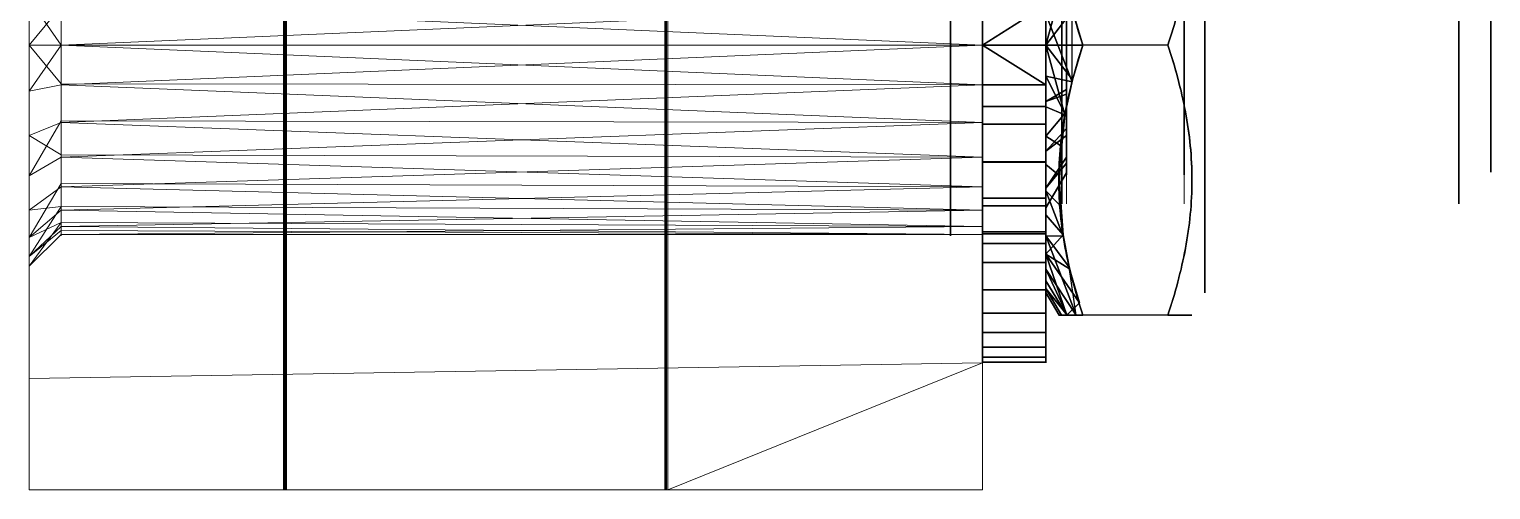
# Model space of a CAD drawing. Header units: millimetres. Extents: x -228 to 252, y -232 to 100.
# Drawn here: x -130 to -84, y -50 to -35.5 of the extents above; entities that cross this region are included whole.
import ezdxf
from ezdxf.lldxf.tags import DXFTag

# ---------------------------------------------------------------- set-up
doc = ezdxf.new("R2010")
doc.units = ezdxf.units.MM
doc.layers.add('1', color=7, linetype='Continuous', true_color=0xffffff)
tags = doc.linetypes.add('DASHED', pattern=[25.72, 12.86, -12.86]).pattern_tags.tags
tags[6:7] = [DXFTag(74, 4), DXFTag(75, 0), DXFTag(340, '0'), DXFTag(46, 0.0), DXFTag(50, 0.0), DXFTag(44, 0.0), DXFTag(45, 0.0)]
tags[4:5] = [DXFTag(74, 4), DXFTag(75, 0), DXFTag(340, '0'), DXFTag(46, 0.0), DXFTag(50, 0.0), DXFTag(44, 0.0), DXFTag(45, 0.0)]

# ---------------------------------------------------------------- blocks, each defined once
blk = doc.blocks.new('UG_SURFACE_006')
at = {"layer": '1', "color": 252, "linetype": 'Continuous', "lineweight": 18}
for points in [[(3.5, 29.999999, 270.000011), (3.5, 29.999999, 235.249996), (0, 29.999999, 235.249996), (0, 29.999999, 270.000011)], [(3.5, 29.999999, 235.249996), (3.5, 29.999999, 162.550002), (0, 29.999999, 162.550002), (0, 29.999999, 235.249996)], [(3.5, 29.999999, 162.550002), (3.5, 29.999999, 107.450001), (0, 29.999999, 107.450001), (0, 29.999999, 162.550002)], [(3.5, 29.999999, 107.450001), (3.5, 29.999999, 34.75), (0, 29.999999, 34.75), (0, 29.999999, 107.450001)], [(3.5, 29.999999, 34.75), (3.5, 29.999999, 6.5), (0, 29.999999, 6.5), (0, 29.999999, 34.75)], [(3.5, 29.999999, 6.5), (3.5, 29.999999), (0, 29.999999), (0, 29.999999, 6.5)], [(3.5, 29.999999, 270.000011), (0, 29.999999, 270.000011), (0, 0, 270.000011), (4, 0, 270.000011)], [(4, 0), (0, 0), (0, 29.999999), (3.5, 29.999999)], [(0, 29.999999, 162.550002), (0, 21.992387, 149.93827), (0, 21.97071, 149.97071)], [(0, 29.999999, 34.75), (0, 0, 38.249999), (0, 0, 104.249999)], [(0, 0, 231.749997), (0, 0, 263.000011), (0, 29.999999, 270.000011), (0, 29.999999, 235.249996)], [(0, 29.999999, 34.75), (0, 29.999999, 6.5), (0, 0), (0, 0, 38.249999)], [(0, 21.97071, 149.97071), (0, 0, 231.749997), (0, 29.999999, 235.249996), (0, 29.999999, 162.550002)], [(0, 29.999999, 107.450001), (0, 21.992387, 120.061733), (0, 22, 120.099999)], [(0, 0, 104.249999), (0, 10, 119.999997), (0, 21.9, 119.999997), (0, 29.999999, 34.75)], [(0, 0, 263.000011), (0, 0, 270.000011), (0, 29.999999, 270.000011)], [(0, 22, 120.099999), (0, 29.999999, 162.550002), (0, 29.999999, 107.450001)], [(0, 22, 120.099999), (0, 22, 149.900004), (0, 29.999999, 162.550002)], [(0, 29.999999, 6.5), (0, 29.999999), (0, 0)], [(0, 21.9, 119.999997), (0, 21.938268, 120.007612), (0, 29.999999, 107.450001), (0, 29.999999, 34.75)], [(0, 22, 149.900004), (0, 21.992387, 149.93827), (0, 29.999999, 162.550002)], [(0, 21.938268, 120.007612), (0, 21.97071, 120.029293), (0, 29.999999, 107.450001)], [(0, 21.97071, 120.029293), (0, 21.992387, 120.061733), (0, 29.999999, 107.450001)], [(24.250001, 29.999999, 6.5), (3.5, 29.999999, 6.5), (12.544618, 29.999999, 13.152967), (15.455382, 29.999999, 13.152967)], [(3.5, 29.999999, 6.5), (7.937822, 29.999999, 16.5), (9.885503, 29.999999, 14.336881)], [(9.885503, 29.999999, 14.336881), (12.544618, 29.999999, 13.152967), (3.5, 29.999999, 6.5)], [(3.5, 29.999999, 6.5), (3.5, 29.999999, 34.75), (7.342604, 29.999999, 22.163119), (7.038347, 29.999999, 19.2683)], [(3.5, 29.999999, 34.75), (8.797986, 29.999999, 24.683915), (7.342604, 29.999999, 22.163119)], [(7.038347, 29.999999, 19.2683), (7.937822, 29.999999, 16.5), (3.5, 29.999999, 6.5)], [(3.5, 29.999999, 34.75), (24.250001, 29.999999, 34.75), (14, 29.999999, 27.000001), (11.152844, 29.999999, 26.394818)], [(11.152844, 29.999999, 26.394818), (8.797986, 29.999999, 24.683915), (3.5, 29.999999, 34.75)], [(3.5, 29.999999, 235.249996), (9.885503, 29.999999, 244.336888), (12.544618, 29.999999, 243.152961)], [(12.544618, 29.999999, 243.152961), (15.455382, 29.999999, 243.152961), (24.250001, 29.999999, 235.249996), (3.5, 29.999999, 235.249996)], [(3.5, 29.999999, 235.249996), (7.038347, 29.999999, 249.268293), (7.937822, 29.999999, 246.5)], [(3.5, 29.999999, 235.249996), (3.5, 29.999999, 270.000011), (7.342604, 29.999999, 252.163112), (7.038347, 29.999999, 249.268293)], [(3.5, 29.999999, 270.000011), (8.797986, 29.999999, 254.683912), (7.342604, 29.999999, 252.163112)], [(7.937822, 29.999999, 246.5), (9.885503, 29.999999, 244.336888), (3.5, 29.999999, 235.249996)], [(3.5, 29.999999, 270.000011), (24.250001, 29.999999, 270.000011), (14, 29.999999, 256.999999), (11.152844, 29.999999, 256.394804)], [(11.152844, 29.999999, 256.394804), (8.797986, 29.999999, 254.683912), (3.5, 29.999999, 270.000011)], [(24.250001, 29.999999, 235.249996), (24.250001, 29.999999, 162.550002), (3.5, 29.999999, 162.550002), (3.5, 29.999999, 235.249996)], [(24.250001, 29.999999, 162.550002), (24.250001, 29.999999, 107.450001), (3.5, 29.999999, 107.450001), (3.5, 29.999999, 162.550002)], [(24.250001, 29.999999, 107.450001), (24.250001, 29.999999, 34.75), (3.5, 29.999999, 34.75), (3.5, 29.999999, 107.450001)], [(24.250001, 29.999999, 6.5), (24.250001, 29.999999), (3.5, 29.999999), (3.5, 29.999999, 6.5)], [(24.250001, 29.999999, 270.000011), (3.5, 29.999999, 270.000011), (4, 0, 270.000011), (27.75, 0, 270.000011)], [(3.5, 29.999999), (24.250001, 29.999999), (27.75, 0), (4, 0)], [(7.038347, 29.999999, 19.2683), (8.032869, 28.999999, 19.372828), (8.418358, 28.999999, 18.186415)], [(8.163265, 28.999999, 20.613465), (8.032869, 28.999999, 19.372828), (7.038347, 29.999999, 19.2683), (7.342604, 29.999999, 22.163119)], [(8.418358, 28.999999, 18.186415), (8.803847, 28.999999, 17.000001), (7.937822, 29.999999, 16.5), (7.038347, 29.999999, 19.2683)], [(7.937822, 29.999999, 246.5), (7.038347, 29.999999, 249.268293), (8.032869, 28.999999, 249.372825), (8.418358, 28.999999, 248.186409)], [(8.163265, 28.999999, 250.613451), (8.032869, 28.999999, 249.372825), (7.038347, 29.999999, 249.268293), (7.342604, 29.999999, 252.163112)], [(7.342604, 29.999999, 22.163119), (8.293661, 28.999999, 21.854103), (8.163265, 28.999999, 20.613465)], [(8.917396, 28.999999, 22.934442), (8.293661, 28.999999, 21.854103), (7.342604, 29.999999, 22.163119), (8.797986, 29.999999, 24.683915)], [(7.342604, 29.999999, 252.163112), (8.293661, 28.999999, 251.854092), (8.163265, 28.999999, 250.613451)], [(7.342604, 29.999999, 252.163112), (8.797986, 29.999999, 254.683912), (9.541131, 28.999999, 254.01479), (8.917396, 28.999999, 252.934456)], [(8.917396, 28.999999, 252.934456), (8.293661, 28.999999, 251.854092), (7.342604, 29.999999, 252.163112)], [(7.937822, 29.999999, 16.5), (8.803847, 28.999999, 17.000001), (9.638568, 28.999999, 16.072949)], [(9.638568, 28.999999, 16.072949), (10.473289, 28.999999, 15.145898), (9.885503, 29.999999, 14.336881), (7.937822, 29.999999, 16.5)], [(7.937822, 29.999999, 246.5), (8.803847, 28.999999, 246.999994), (9.638568, 28.999999, 246.072948)], [(8.418358, 28.999999, 248.186409), (8.803847, 28.999999, 246.999994), (7.937822, 29.999999, 246.5)], [(9.638568, 28.999999, 246.072948), (10.473289, 28.999999, 245.145902), (9.885503, 29.999999, 244.336888), (7.937822, 29.999999, 246.5)], [(8.797986, 29.999999, 24.683915), (9.541131, 28.999999, 24.014784), (8.917396, 28.999999, 22.934442)], [(10.550356, 28.999999, 24.748027), (9.541131, 28.999999, 24.014784), (8.797986, 29.999999, 24.683915), (11.152844, 29.999999, 26.394818)], [(10.550356, 28.999999, 254.748017), (9.541131, 28.999999, 254.01479), (8.797986, 29.999999, 254.683912), (11.152844, 29.999999, 256.394804)], [(9.885503, 29.999999, 14.336881), (10.473289, 28.999999, 15.145898), (11.612909, 28.999999, 14.638506)], [(11.612909, 28.999999, 14.638506), (12.75253, 28.999999, 14.131115), (12.544618, 29.999999, 13.152967), (9.885503, 29.999999, 14.336881)], [(9.885503, 29.999999, 244.336888), (10.473289, 28.999999, 245.145902), (11.612909, 28.999999, 244.638503)], [(11.612909, 28.999999, 244.638503), (12.75253, 28.999999, 244.131118), (12.544618, 29.999999, 243.152961), (9.885503, 29.999999, 244.336888)], [(11.152844, 29.999999, 26.394818), (11.55958, 28.999999, 25.481272), (10.550356, 28.999999, 24.748027)], [(11.152844, 29.999999, 256.394804), (11.55958, 28.999999, 255.481273), (10.550356, 28.999999, 254.748017)], [(12.77979, 28.999999, 25.740637), (11.55958, 28.999999, 25.481272), (11.152844, 29.999999, 26.394818), (14, 29.999999, 27.000001)], [(12.77979, 28.999999, 255.740643), (11.55958, 28.999999, 255.481273), (11.152844, 29.999999, 256.394804), (14, 29.999999, 256.999999)], [(12.544618, 29.999999, 13.152967), (12.75253, 28.999999, 14.131115), (14, 28.999999, 14.131115)], [(14, 28.999999, 14.131115), (15.24747, 28.999999, 14.131115), (15.455382, 29.999999, 13.152967), (12.544618, 29.999999, 13.152967)], [(15.455382, 29.999999, 243.152961), (12.544618, 29.999999, 243.152961), (12.75253, 28.999999, 244.131118), (14, 28.999999, 244.131118)], [(14, 29.999999, 27.000001), (14, 28.999999, 26.000001), (12.77979, 28.999999, 25.740637)], [(14, 29.999999, 256.999999), (14, 28.999999, 256.000012), (12.77979, 28.999999, 255.740643)], [(15.22021, 28.999999, 25.740637), (14, 28.999999, 26.000001), (14, 29.999999, 27.000001), (16.847156, 29.999999, 26.394818)], [(16.847156, 29.999999, 256.394804), (14, 29.999999, 256.999999), (24.250001, 29.999999, 270.000011)], [(16.847156, 29.999999, 26.394818), (14, 29.999999, 27.000001), (24.250001, 29.999999, 34.75)], [(14, 29.999999, 256.999999), (16.847156, 29.999999, 256.394804), (16.440419, 28.999999, 255.481273), (15.22021, 28.999999, 255.740643)], [(14, 28.999999, 244.131118), (15.24747, 28.999999, 244.131118), (15.455382, 29.999999, 243.152961)], [(15.22021, 28.999999, 255.740643), (14, 28.999999, 256.000012), (14, 29.999999, 256.999999)], [(8.032869, 0, 20.627171), (8.293661, 0, 18.145898), (8.032869, 28.999999, 19.372828)], [(8.293661, 0, 18.145898), (8.418358, 28.999999, 18.186415), (8.032869, 28.999999, 19.372828)], [(8.803847, 0, 23), (8.032869, 0, 20.627171), (8.293661, 28.999999, 21.854103)], [(8.032869, 0, 20.627171), (8.163265, 28.999999, 20.613465), (8.293661, 28.999999, 21.854103)], [(8.032869, 28.999999, 19.372828), (8.163265, 28.999999, 20.613465), (8.032869, 0, 20.627171)], [(8.032869, 0, 250.62716), (8.293661, 0, 248.145893), (8.032869, 28.999999, 249.372825)], [(8.293661, 0, 248.145893), (8.418358, 28.999999, 248.186409), (8.032869, 28.999999, 249.372825)], [(8.803847, 0, 252.999991), (8.032869, 0, 250.62716), (8.293661, 28.999999, 251.854092)], [(8.032869, 0, 250.62716), (8.163265, 28.999999, 250.613451), (8.293661, 28.999999, 251.854092)], [(8.032869, 28.999999, 249.372825), (8.163265, 28.999999, 250.613451), (8.032869, 0, 250.62716)], [(8.293661, 0, 18.145898), (9.541131, 0, 15.985217), (8.803847, 28.999999, 17.000001)], [(8.293661, 28.999999, 21.854103), (8.917396, 28.999999, 22.934442), (8.803847, 0, 23)], [(8.803847, 28.999999, 17.000001), (8.418358, 28.999999, 18.186415), (8.293661, 0, 18.145898)], [(8.293661, 0, 248.145893), (9.541131, 0, 245.98521), (8.803847, 28.999999, 246.999994)], [(8.293661, 28.999999, 251.854092), (8.917396, 28.999999, 252.934456), (8.803847, 0, 252.999991)], [(8.803847, 28.999999, 246.999994), (8.418358, 28.999999, 248.186409), (8.293661, 0, 248.145893)], [(9.541131, 0, 15.985217), (9.638568, 28.999999, 16.072949), (8.803847, 28.999999, 17.000001)], [(10.473289, 0, 24.854101), (8.803847, 0, 23), (9.541131, 28.999999, 24.014784)], [(8.803847, 0, 23), (8.917396, 28.999999, 22.934442), (9.541131, 28.999999, 24.014784)], [(9.541131, 0, 245.98521), (9.638568, 28.999999, 246.072948), (8.803847, 28.999999, 246.999994)], [(8.803847, 0, 252.999991), (8.917396, 28.999999, 252.934456), (9.541131, 28.999999, 254.01479)], [(9.541131, 28.999999, 254.01479), (10.473289, 0, 254.854113), (8.803847, 0, 252.999991)], [(9.541131, 0, 15.985217), (11.55958, 0, 14.518728), (10.473289, 28.999999, 15.145898)], [(9.541131, 28.999999, 24.014784), (10.550356, 28.999999, 24.748027), (10.473289, 0, 24.854101)], [(10.473289, 28.999999, 15.145898), (9.638568, 28.999999, 16.072949), (9.541131, 0, 15.985217)], [(9.541131, 0, 245.98521), (11.55958, 0, 244.518727), (10.473289, 28.999999, 245.145902)], [(9.541131, 28.999999, 254.01479), (10.550356, 28.999999, 254.748017), (10.473289, 0, 254.854113)], [(10.473289, 28.999999, 245.145902), (9.638568, 28.999999, 246.072948), (9.541131, 0, 245.98521)], [(11.55958, 0, 14.518728), (11.612909, 28.999999, 14.638506), (10.473289, 28.999999, 15.145898)], [(12.75253, 0, 25.868885), (10.473289, 0, 24.854101), (11.55958, 28.999999, 25.481272)], [(10.473289, 0, 24.854101), (10.550356, 28.999999, 24.748027), (11.55958, 28.999999, 25.481272)], [(11.55958, 0, 244.518727), (11.612909, 28.999999, 244.638503), (10.473289, 28.999999, 245.145902)], [(12.75253, 0, 255.868882), (10.473289, 0, 254.854113), (11.55958, 28.999999, 255.481273)], [(10.473289, 0, 254.854113), (10.550356, 28.999999, 254.748017), (11.55958, 28.999999, 255.481273)], [(11.55958, 0, 14.518728), (14, 0, 14), (12.75253, 28.999999, 14.131115)], [(11.55958, 28.999999, 25.481272), (12.77979, 28.999999, 25.740637), (12.75253, 0, 25.868885)], [(12.75253, 28.999999, 14.131115), (11.612909, 28.999999, 14.638506), (11.55958, 0, 14.518728)], [(11.55958, 0, 244.518727), (14, 0, 244.000003), (12.75253, 28.999999, 244.131118)], [(11.55958, 28.999999, 255.481273), (12.77979, 28.999999, 255.740643), (12.75253, 0, 255.868882)], [(12.75253, 28.999999, 244.131118), (11.612909, 28.999999, 244.638503), (11.55958, 0, 244.518727)], [(14, 0, 14), (14, 28.999999, 14.131115), (12.75253, 28.999999, 14.131115)], [(15.24747, 0, 25.868885), (12.75253, 0, 25.868885), (14, 28.999999, 26.000001)], [(12.75253, 0, 25.868885), (12.77979, 28.999999, 25.740637), (14, 28.999999, 26.000001)], [(14, 0, 244.000003), (14, 28.999999, 244.131118), (12.75253, 28.999999, 244.131118)], [(15.24747, 0, 255.868882), (12.75253, 0, 255.868882), (14, 28.999999, 256.000012)], [(12.75253, 0, 255.868882), (12.77979, 28.999999, 255.740643), (14, 28.999999, 256.000012)], [(14, 0, 14), (16.440419, 0, 14.518728), (15.24747, 28.999999, 14.131115)], [(15.24747, 28.999999, 14.131115), (14, 28.999999, 14.131115), (14, 0, 14)], [(14, 28.999999, 26.000001), (15.22021, 28.999999, 25.740637), (15.24747, 0, 25.868885)], [(14, 0, 244.000003), (16.440419, 0, 244.518727), (15.24747, 28.999999, 244.131118)], [(15.24747, 28.999999, 244.131118), (14, 28.999999, 244.131118), (14, 0, 244.000003)], [(14, 28.999999, 256.000012), (15.22021, 28.999999, 255.740643), (15.24747, 0, 255.868882)], [(50.000001, 21.992387, 149.93827), (0, 21.992387, 149.93827), (0, 22, 149.900004), (50.000001, 22, 149.900004)], [(50.000001, 22, 149.900004), (0, 22, 149.900004), (0, 22, 120.099999), (50.000001, 22, 120.099999)], [(50.000001, 22, 120.099999), (0, 22, 120.099999), (0, 21.992387, 120.061733), (50.000001, 21.992387, 120.061733)], [(50.000001, 21.97071, 149.97071), (0, 21.97071, 149.97071), (0, 21.992387, 149.93827), (50.000001, 21.992387, 149.93827)], [(50.000001, 21.992387, 120.061733), (0, 21.992387, 120.061733), (0, 21.97071, 120.029293), (50.000001, 21.97071, 120.029293)], [(50.000001, 21.938268, 149.992391), (0, 21.938268, 149.992391), (0, 21.97071, 149.97071), (50.000001, 21.97071, 149.97071)], [(0, 0, 165.749997), (0, 21.97071, 149.97071), (0, 21.938268, 149.992391)], [(0, 21.97071, 149.97071), (0, 0, 165.749997), (0, 0, 231.749997)], [(50.000001, 21.97071, 120.029293), (0, 21.97071, 120.029293), (0, 21.938268, 120.007612), (50.000001, 21.938268, 120.007612)], [(50.000001, 21.9, 150.000006), (0, 21.9, 150.000006), (0, 21.938268, 149.992391), (50.000001, 21.938268, 149.992391)], [(0, 0, 165.749997), (0, 21.938268, 149.992391), (0, 21.9, 150.000006)], [(50.000001, 21.938268, 120.007612), (0, 21.938268, 120.007612), (0, 21.9, 119.999997), (50.000001, 21.9, 119.999997)], [(0, 21.9, 150.000006), (50.000001, 21.9, 150.000006), (50.000001, 10, 150.000006), (0, 10, 150.000006)], [(0, 21.9, 150.000006), (0, 10, 150.000006), (0, 0, 165.749997)], [(0, 10, 119.999997), (50.000001, 10, 119.999997), (50.000001, 21.9, 119.999997), (0, 21.9, 119.999997)], [(50.000001, 9.992388, 143.938273), (0, 9.992388, 143.938273), (0, 10, 143.900007), (50.000001, 10, 143.900007)], [(50.000001, 10, 126.100004), (0, 10, 126.100004), (0, 9.992388, 126.061738), (50.000001, 9.992388, 126.061738)], [(50.000001, 10, 119.999997), (0, 10, 119.999997), (0, 10, 126.100004), (50.000001, 10, 126.100004)], [(50.000001, 10, 143.900007), (0, 10, 143.900007), (0, 10, 150.000006), (50.000001, 10, 150.000006)], [(0, 10, 150.000006), (0, 10, 143.900007), (0, 9.992388, 143.938273)], [(0, 9.992388, 143.938273), (0, 0, 165.749997), (0, 10, 150.000006)], [(0, 10, 119.999997), (0, 0, 104.249999), (0, 0, 126.000002), (0, 9.9, 126.000002)], [(0, 10, 119.999997), (0, 9.970711, 126.029283), (0, 9.992388, 126.061738)], [(0, 9.9, 126.000002), (0, 9.938268, 126.007617), (0, 10, 119.999997)], [(0, 9.938268, 126.007617), (0, 9.970711, 126.029283), (0, 10, 119.999997)], [(0, 9.992388, 126.061738), (0, 10, 126.100004), (0, 10, 119.999997)], [(50.000001, 9.970711, 143.970713), (0, 9.970711, 143.970713), (0, 9.992388, 143.938273), (50.000001, 9.992388, 143.938273)], [(50.000001, 9.992388, 126.061738), (0, 9.992388, 126.061738), (0, 9.970711, 126.029283), (50.000001, 9.970711, 126.029283)], [(0, 9.992388, 143.938273), (0, 9.970711, 143.970713), (0, 0, 165.749997)], [(50.000001, 9.938268, 143.992394), (0, 9.938268, 143.992394), (0, 9.970711, 143.970713), (50.000001, 9.970711, 143.970713)], [(50.000001, 9.970711, 126.029283), (0, 9.970711, 126.029283), (0, 9.938268, 126.007617), (50.000001, 9.938268, 126.007617)], [(0, 0, 165.749997), (0, 9.970711, 143.970713), (0, 9.938268, 143.992394)], [(50.000001, 9.9, 143.999994), (0, 9.9, 143.999994), (0, 9.938268, 143.992394), (50.000001, 9.938268, 143.992394)], [(50.000001, 9.938268, 126.007617), (0, 9.938268, 126.007617), (0, 9.9, 126.000002), (50.000001, 9.9, 126.000002)], [(0, 0, 165.749997), (0, 9.938268, 143.992394), (0, 9.9, 143.999994)], [(0, 9.9, 143.999994), (50.000001, 9.9, 143.999994), (27.75, 0, 143.999994), (4, 0, 143.999994)], [(4, 0, 143.999994), (0, 0, 143.999994), (0, 9.9, 143.999994)], [(50.000001, 9.9, 126.000002), (0, 9.9, 126.000002), (4, 0, 126.000002), (27.75, 0, 126.000002)], [(0, 9.9, 126.000002), (0, 0, 126.000002), (4, 0, 126.000002)], [(0, 9.9, 143.999994), (0, 0, 143.999994), (0, 0, 165.749997)], [(0, 0, 126.000002), (0, 0, 104.249999), (4, 0, 104.249999), (4, 0, 126.000002)], [(4, 0, 143.999994), (4, 0, 165.749997), (0, 0, 165.749997), (0, 0, 143.999994)], [(4, 0), (4, 0, 38.249999), (0, 0, 38.249999), (0, 0)], [(4, 0, 38.249999), (4, 0, 104.249999), (0, 0, 104.249999), (0, 0, 38.249999)], [(4, 0, 165.749997), (4, 0, 231.749997), (0, 0, 231.749997), (0, 0, 165.749997)], [(4, 0, 231.749997), (4, 0, 263.000011), (0, 0, 263.000011), (0, 0, 231.749997)], [(4, 0, 263.000011), (4, 0, 270.000011), (0, 0, 270.000011), (0, 0, 263.000011)], [(4, 0, 263.000011), (8.032869, 0, 250.62716), (8.803847, 0, 252.999991)], [(8.803847, 0, 252.999991), (10.473289, 0, 254.854113), (4, 0, 263.000011)], [(4, 0, 263.000011), (4, 0, 231.749997), (8.293661, 0, 248.145893), (8.032869, 0, 250.62716)], [(10.473289, 0, 254.854113), (12.75253, 0, 255.868882), (4, 0, 263.000011)], [(4, 0, 231.749997), (11.55958, 0, 244.518727), (9.541131, 0, 245.98521)], [(9.541131, 0, 245.98521), (8.293661, 0, 248.145893), (4, 0, 231.749997)], [(4, 0, 231.749997), (14, 0, 244.000003), (11.55958, 0, 244.518727)], [(12.75253, 0, 255.868882), (15.24747, 0, 255.868882), (27.75, 0, 263.000011), (4, 0, 263.000011)], [(4, 0, 38.249999), (4, 0), (8.293661, 0, 18.145898), (8.032869, 0, 20.627171)], [(4, 0, 38.249999), (10.473289, 0, 24.854101), (12.75253, 0, 25.868885)], [(8.032869, 0, 20.627171), (8.803847, 0, 23), (4, 0, 38.249999)], [(4, 0), (11.55958, 0, 14.518728), (9.541131, 0, 15.985217)], [(12.75253, 0, 25.868885), (15.24747, 0, 25.868885), (27.75, 0, 38.249999), (4, 0, 38.249999)], [(9.541131, 0, 15.985217), (8.293661, 0, 18.145898), (4, 0)], [(8.803847, 0, 23), (10.473289, 0, 24.854101), (4, 0, 38.249999)], [(4, 0), (14, 0, 14), (11.55958, 0, 14.518728)], [(4, 0, 126.000002), (4, 0, 104.249999), (27.75, 0, 104.249999), (27.75, 0, 126.000002)], [(27.75, 0, 143.999994), (27.75, 0, 165.749997), (4, 0, 165.749997), (4, 0, 143.999994)], [(16.440419, 0, 14.518728), (14, 0, 14), (4, 0), (27.75, 0)], [(27.75, 0, 38.249999), (27.75, 0, 104.249999), (4, 0, 104.249999), (4, 0, 38.249999)], [(27.75, 0, 165.749997), (27.75, 0, 231.749997), (4, 0, 231.749997), (4, 0, 165.749997)], [(16.440419, 0, 244.518727), (14, 0, 244.000003), (4, 0, 231.749997), (27.75, 0, 231.749997)], [(27.75, 0, 263.000011), (27.75, 0, 270.000011), (4, 0, 270.000011), (4, 0, 263.000011)]]:
    blk.add_3dface(points, dxfattribs=at)
blk = doc.blocks.new('kolodka_MODEL')
at = {"layer": '1', "color": 252, "linetype": 'Continuous', "lineweight": 18}
for p, q in [((0, 0, 270), (0, 30, 270)), ((0, 30), (0, 0)), ((0, 22, 149.9), (50, 22, 149.9)), ((0, 22, 149.9), (0, 22, 120.1)), ((0, 22, 120.1), (50, 22, 120.1)), ((0, 21.9, 120), (50, 21.9, 120)), ((0, 10, 150), (0, 21.9, 150)), ((0, 21.9, 120), (0, 10, 120)), ((0, 21.9, 150), (50, 21.9, 150)), ((0, 10, 120), (50, 10, 120)), ((0, 10, 143.9), (0, 10, 150)), ((0, 10, 126.1), (50, 10, 126.1)), ((0, 10, 120), (0, 10, 126.1)), ((0, 10, 150), (50, 10, 150)), ((0, 10, 143.9), (50, 10, 143.9)), ((0, 9.9, 126), (0, 0, 126)), ((0, 9.9, 144), (50, 9.9, 144)), ((0, 0, 144), (0, 9.9, 144)), ((0, 9.9, 126), (50, 9.9, 126)), ((0, 0), (0, 0, 126)), ((0, 0, 126), (50, 0, 126)), ((100, 0, 270), (0, 0, 270)), ((0, 0, 144), (50, 0, 144)), ((0, 0), (100, 0)), ((0, 0, 144), (0, 0, 270))]:
    blk.add_line(p, q, dxfattribs=at)
at = {"layer": '1', "color": 252, "linetype": 'Continuous', "lineweight": 18, "extrusion": (0, 1, 0)}
for centre in [(-14, 20, 29), (-14, 250, 29)]:
    blk.add_circle(centre, 6, dxfattribs=at)
at = {"layer": '1', "color": 252, "linetype": 'Continuous', "lineweight": 18, "extrusion": (0, -1, 0)}
for centre in [(14, 20), (14, 250)]:
    blk.add_circle(centre, 6, dxfattribs=at)
at = {"layer": '1', "color": 252, "linetype": 'Continuous', "lineweight": 18, "extrusion": (-1, 0, 0)}
for centre, start, end in [((-21.9, 149.9), 90, 180), ((-21.9, 120.1), 180, 270), ((-9.9, 126.1), 180, 270), ((-9.9, 143.9), 90, 180)]:
    blk.add_arc(centre, 0.1, start, end, dxfattribs=at)
at = {"layer": '1', "color": 252, "linetype": 'Continuous', "lineweight": 18}
blk.add_blockref('UG_SURFACE_006', (0, 0), dxfattribs=at)
blk = doc.blocks.new('3047-1_pf_BODY')
at = {"layer": '1', "color": 21, "linetype": 'Continuous', "lineweight": 25, "extrusion": (0, 0, -1)}
for centre, radius in [((0, 0, -52), 6), ((0, 0, -68), 5), ((0, 0, -55.5), 5)]:
    blk.add_circle(centre, radius, dxfattribs=at)
at = {"layer": '1', "color": 21, "linetype": 'Continuous', "lineweight": 25}
for centre, radius in [((0, 0, 53), 5), ((0, 0, 69), 4), ((0, 0, 55.5), 3.9), ((0, 0, 53), 3.9)]:
    blk.add_circle(centre, radius, dxfattribs=at)
at = {"layer": '1', "color": 51, "linetype": 'DASHED', "lineweight": 13, "extrusion": (0, 0, -1)}
for centre in [(0, 0, -55.5), (0, 0, -68)]:
    blk.add_circle(centre, 4.08, dxfattribs=at)
blk = doc.blocks.new('UG_SURFACE_010')
at = {"layer": '1', "color": 190, "linetype": 'Continuous', "lineweight": 25}
for points in [[(-5.944103, 1.931356), (-6.25, 0), (-9.921147, 1.253332), (-9.297765, 3.681245)], [(9.685832, 2.486899), (10, 0), (6.25, 0), (5.944103, 1.931356)], [(10, 0, 2), (10, 0), (9.685832, 2.486899), (9.685832, 2.486899, 2)], [(-6.25, 0, 2), (-6.25, 0), (-5.944103, 1.931356), (-5.944103, 1.931356, 2)], [(5.944103, 1.931356, 2), (5.944103, 1.931356), (6.25, 0), (6.25, 0, 2)], [(-9.921147, 1.253332), (-9.921147, -1.253332), (-10, 0, 2)], [(-10, 0, 2), (-9.921147, 1.253332, 2), (-9.921147, 1.253332)], [(-9.921147, -1.253332), (-9.921147, 1.253332), (-6.25, 0)], [(-9.921147, -1.253332), (-9.921147, -1.253332, 2), (-10, 0, 2)], [(-6.25, 0), (-5.944103, -1.931356), (-9.297765, -3.681245), (-9.921147, -1.253332)], [(-5.944103, -1.931356, 2), (-5.944103, -1.931356), (-6.25, 0), (-6.25, 0, 2)], [(5.944103, -1.931356), (6.25, 0), (10, 0), (9.685832, -2.486899)], [(6.25, 0, 2), (6.25, 0), (5.944103, -1.931356), (5.944103, -1.931356, 2)], [(9.685832, -2.486899, 2), (9.685832, -2.486899), (10, 0), (10, 0, 2)], [(-9.921147, -1.253332, 2), (-9.921147, -1.253332), (-9.297765, -3.681245), (-9.297765, -3.681245, 2)], [(-8.09017, -5.877852), (-9.297765, -3.681245), (-5.944103, -1.931356), (-5.056356, -3.673658)], [(-5.056356, -3.673658, 2), (-5.056356, -3.673658), (-5.944103, -1.931356), (-5.944103, -1.931356, 2)], [(5.056356, -3.673658), (5.944103, -1.931356), (9.685832, -2.486899), (8.763066, -4.817537)], [(5.944103, -1.931356, 2), (5.944103, -1.931356), (5.056356, -3.673658), (5.056356, -3.673658, 2)], [(8.763066, -4.817537, 2), (8.763066, -4.817537), (9.685832, -2.486899), (9.685832, -2.486899, 2)], [(-6.37424, -7.705132), (-8.09017, -5.877852), (-5.056356, -3.673658), (-3.673658, -5.056356)], [(-3.673658, -5.056356, 2), (-3.673658, -5.056356), (-5.056356, -3.673658), (-5.056356, -3.673658, 2)], [(7.289686, -6.845471), (5.358268, -8.443279), (3.673658, -5.056356), (5.056356, -3.673658)], [(5.056356, -3.673658, 2), (5.056356, -3.673658), (3.673658, -5.056356), (3.673658, -5.056356, 2)], [(8.763066, -4.817537), (7.289686, -6.845471), (5.056356, -3.673658)], [(-9.297765, -3.681245, 2), (-9.297765, -3.681245), (-8.09017, -5.877852), (-8.09017, -5.877852, 2)], [(-4.257793, -9.04827), (-6.37424, -7.705132), (-3.673658, -5.056356), (-1.931356, -5.944103)], [(-1.931356, -5.944103, 2), (-1.931356, -5.944103), (-3.673658, -5.056356), (-3.673658, -5.056356, 2)], [(5.358268, -8.443279), (3.09017, -9.510566), (1.931356, -5.944103), (3.673658, -5.056356)], [(3.673658, -5.056356, 2), (3.673658, -5.056356), (1.931356, -5.944103), (1.931356, -5.944103, 2)], [(7.289686, -6.845471, 2), (7.289686, -6.845471), (8.763066, -4.817537), (8.763066, -4.817537, 2)], [(-8.09017, -5.877852, 2), (-8.09017, -5.877852), (-6.37424, -7.705132), (-6.37424, -7.705132, 2)], [(-1.873813, -9.822872), (-4.257793, -9.04827), (-1.931356, -5.944103)], [(-1.931356, -5.944103), (0, -6.25), (0.627905, -9.980267), (-1.873813, -9.822872)], [(0, -6.25, 2), (0, -6.25), (-1.931356, -5.944103), (-1.931356, -5.944103, 2)], [(3.09017, -9.510566), (0.627905, -9.980267), (0, -6.25), (1.931356, -5.944103)], [(1.931356, -5.944103, 2), (1.931356, -5.944103), (0, -6.25), (0, -6.25, 2)], [(5.358268, -8.443279, 2), (5.358268, -8.443279), (7.289686, -6.845471), (7.289686, -6.845471, 2)], [(-6.37424, -7.705132, 2), (-6.37424, -7.705132), (-4.257793, -9.04827), (-4.257793, -9.04827, 2)], [(3.09017, -9.510566, 2), (3.09017, -9.510566), (5.358268, -8.443279), (5.358268, -8.443279, 2)], [(-4.257793, -9.04827, 2), (-4.257793, -9.04827), (-1.873813, -9.822872), (-1.873813, -9.822872, 2)], [(0.627905, -9.980267, 2), (0.627905, -9.980267), (3.09017, -9.510566), (3.09017, -9.510566, 2)], [(-1.873813, -9.822872, 2), (-1.873813, -9.822872), (0.627905, -9.980267), (0.627905, -9.980267, 2)]]:
    blk.add_3dface(points, dxfattribs=at)
blk = doc.blocks.new('1143_2_0-12-20_BODY')
at = {"layer": '1', "color": 190, "linetype": 'Continuous', "lineweight": 25, "extrusion": (0, 0, -1)}
blk.add_circle((0, 0, -2), 10, dxfattribs=at)
at = {"layer": '1', "color": 190, "linetype": 'Continuous', "lineweight": 25}
for centre, radius in [((0, 0), 10), ((0, 0), 6.25), ((0, 0, 2), 6.25)]:
    blk.add_circle(centre, radius, dxfattribs=at)
blk.add_blockref('UG_SURFACE_010', (0, 0), dxfattribs=at)
blk = doc.blocks.new('UG_SURFACE_016')
at = {"layer": '1', "color": 110, "linetype": 'Continuous', "lineweight": 25}
for points in [[(-7.738495, 0.977599), (-7.252256, 2.871372), (-4.886402, 1.778505), (-5.2, 0)], [(5.2, 0), (4.886402, 1.778505), (7.554949, 1.939781), (7.8, 0)], [(7.8, 0), (7.554949, 1.939781), (8.547837, 2.194711, 0.591838)], [(8.547837, 2.194711, 0.591838), (9.184773, 1.091507, 0.836813), (7.8, 0)], [(-3.833946, 1.395442, 0.646632), (-4.08, 0, 0.646632), (-5.2, 0), (-4.886402, 1.778505)], [(4.08, 0, 0.646632), (3.833946, 1.395442, 0.646632), (4.886402, 1.778505), (5.2, 0)], [(-9.147751, 1.15563, 0.820102), (-7.738495, 0.977599), (-9.147751, -1.15563, 0.820102)], [(-7.738495, 0.977599), (-7.738495, -0.977599), (-9.147751, -1.15563, 0.820102)], [(-5.2, 0), (-7.738495, -0.977599), (-7.738495, 0.977599)], [(9.184773, 1.091507, 0.836813), (9.814954, 0, 1.163335), (7.8, 0)], [(-7.252256, -2.871372), (-7.738495, -0.977599), (-5.2, 0), (-4.886402, -1.778505)], [(-4.08, 0, 0.646632), (-3.833946, -1.395442, 0.646632), (-4.886402, -1.778505), (-5.2, 0)], [(3.833946, -1.395442, 0.646632), (4.08, 0, 0.646632), (5.2, 0), (4.886402, -1.778505)], [(7.8, 0), (7.554949, -1.939781), (4.886402, -1.778505), (5.2, 0)], [(8.547837, -2.194711, 0.591838), (7.554949, -1.939781), (7.8, 0)], [(7.8, 0), (9.184339, -1.092259, 0.836615), (8.547837, -2.194711, 0.591838)], [(7.8, 0), (9.814954, 0, 1.163335), (9.184339, -1.092259, 0.836615)], [(-8.571545, -2.153649, 0.599268), (-9.147751, -1.15563, 0.820102), (-7.738495, -0.977599)], [(-8.571545, -2.153649, 0.599268), (-7.738495, -0.977599), (-7.252256, -2.871372)], [(-6.310333, -4.584725), (-7.252256, -2.871372), (-4.886402, -1.778505), (-3.983431, -3.342496)], [(-4.886402, -1.778505), (-3.833946, -1.395442, 0.646632), (-3.745977, -1.547809, 0.646632)], [(-3.745977, -1.547809, 0.646632), (-3.125461, -2.622573, 0.646632), (-3.983431, -3.342496), (-4.886402, -1.778505)], [(4.886402, -1.778505), (3.983431, -3.342496), (3.125461, -2.622573, 0.646632), (3.745977, -1.547809, 0.646632)], [(3.745977, -1.547809, 0.646632), (3.833946, -1.395442, 0.646632), (4.886402, -1.778505)], [(6.835192, -3.757679), (5.685955, -5.339467), (3.983431, -3.342496), (4.886402, -1.778505)], [(4.886402, -1.778505), (7.554949, -1.939781), (6.835192, -3.757679)], [(-7.252256, -2.871372), (-7.988801, -3.16299, 0.457362), (-8.571545, -2.153649, 0.599268)], [(7.450241, -4.095804, 0.405222), (6.835192, -3.757679), (7.554949, -1.939781), (8.547837, -2.194711, 0.591838)], [(-3.983431, -3.342496), (-3.125461, -2.622573, 0.646632), (-2.855133, -2.849406, 0.646632)], [(2.855133, -2.849406, 0.646632), (3.125461, -2.622573, 0.646632), (3.983431, -3.342496)], [(-7.988801, -3.16299, 0.457362), (-7.252256, -2.871372), (-6.310333, -4.584725), (-6.914523, -5.023695, 0.431177)], [(-2.855133, -2.849406, 0.646632), (-2.04, -3.533384, 0.646632), (-2.6, -4.503332), (-3.983431, -3.342496)], [(3.983431, -3.342496), (2.6, -4.503332), (2.04, -3.533384, 0.646632), (2.855133, -2.849406, 0.646632)], [(-4.971907, -6.010003), (-6.310333, -4.584725), (-3.983431, -3.342496), (-2.6, -4.503332)], [(-2.6, -4.503332), (-2.04, -3.533384, 0.646632), (-1.541477, -3.714831, 0.646632)], [(1.541477, -3.714831, 0.646632), (2.04, -3.533384, 0.646632), (2.6, -4.503332)], [(5.685955, -5.339467), (4.179449, -6.585758), (2.6, -4.503332), (3.983431, -3.342496)], [(-1.541477, -3.714831, 0.646632), (-0.708485, -4.018016, 0.646632), (-0.90297, -5.121), (-2.6, -4.503332)], [(-0.90297, -5.121), (-0.708485, -4.018016, 0.646632), (0, -4.018016, 0.646632)], [(0, -4.018016, 0.646632), (0.708485, -4.018016, 0.646632), (0.90297, -5.121), (-0.90297, -5.121)], [(2.6, -4.503332), (0.90297, -5.121), (0.708485, -4.018016, 0.646632), (1.541477, -3.714831, 0.646632)], [(6.364387, -5.976558, 0.537325), (5.685955, -5.339467), (6.835192, -3.757679), (7.450241, -4.095804, 0.405222)], [(-6.344766, -6.010543, 0.542547), (-6.914523, -5.023695, 0.431177), (-6.310333, -4.584725)], [(-6.310333, -4.584725), (-4.971907, -6.010003), (-6.344766, -6.010543, 0.542547)], [(-2.6, -4.503332), (-3.321078, -7.057651), (-4.971907, -6.010003)], [(-1.461574, -7.66184), (-3.321078, -7.057651), (-2.6, -4.503332), (-0.90297, -5.121)], [(0.90297, -5.121), (2.6, -4.503332), (4.179449, -6.585758), (2.410333, -7.418241)], [(-0.90297, -5.121), (0.90297, -5.121), (0.489766, -7.784608), (-1.461574, -7.66184)], [(2.410333, -7.418241), (0.489766, -7.784608), (0.90297, -5.121)], [(4.179449, -6.585758), (5.685955, -5.339467), (6.364387, -5.976558, 0.537325)], [(6.364387, -5.976558, 0.537325), (5.748545, -7.043228, 0.745567), (4.179449, -6.585758)], [(-4.971907, -6.010003), (-5.780655, -6.987612, 0.732528), (-6.344766, -6.010543, 0.542547)], [(-4.029345, -8.5, 0.954755), (-5.780655, -6.987612, 0.732528), (-4.971907, -6.010003)], [(-4.971907, -6.010003), (-3.321078, -7.057651), (-4.029345, -8.5, 0.954755)], [(2.761817, -8.5, 0.656695), (2.410333, -7.418241), (4.179449, -6.585758)], [(4.179449, -6.585758), (5.130949, -8.112935, 1.052334), (2.761817, -8.5, 0.656695)], [(5.748545, -7.043228, 0.745567), (5.130949, -8.112935, 1.052334), (4.179449, -6.585758)], [(-2.814102, -8.5, 0.666103), (-4.029345, -8.5, 0.954755), (-3.321078, -7.057651)], [(-2.814102, -8.5, 0.666103), (-3.321078, -7.057651), (-1.461574, -7.66184)], [(-1.461574, -7.66184), (-1.621462, -8.5, 0.492638), (-2.814102, -8.5, 0.666103)], [(-1.621462, -8.5, 0.492638), (-1.461574, -7.66184), (0.489766, -7.784608), (0.534775, -8.5, 0.413848)], [(0.534775, -8.5, 0.413848), (0.489766, -7.784608), (2.410333, -7.418241), (2.761817, -8.5, 0.656695)]]:
    blk.add_3dface(points, dxfattribs=at)
blk = doc.blocks.new('1040-m10_BODY')
at = {"layer": '1', "color": 110, "linetype": 'Continuous', "lineweight": 25}
for p, q in [((-9.815, 0, 3.837), (-9.815, 0, 1.163)), ((9.815, 0, 3.837), (9.815, 0, 1.163)), ((-4.907, -8.5, 3.837), (-4.907, -8.5, 1.163)), ((4.907, -8.5, 3.837), (4.907, -8.5, 1.163))]:
    blk.add_line(p, q, dxfattribs=at)
for centre, radius in [((0, 0), 7.8), ((0, 0), 5.2), ((0, 0, 5), 5.2), ((0, 0, 4.353), 4.08)]:
    blk.add_circle(centre, radius, dxfattribs=at)
at = {"layer": '1', "color": 110, "linetype": 'Continuous', "lineweight": 25, "extrusion": (0, 0, -1)}
blk.add_circle((0, 0, -5), 7.8, dxfattribs=at)
at = {"layer": '1', "color": 51, "linetype": 'DASHED', "lineweight": 13}
for centre in [(0, 0, 0.647), (0, 0, 4.353)]:
    blk.add_circle(centre, 5, dxfattribs=at)
at = {"layer": '1', "color": 110, "linetype": 'Continuous', "lineweight": 25, "extrusion": (5.31472e-17, 0, -1)}
blk.add_circle((0, 0, -0.647), 4.08, dxfattribs=at)
at = {"layer": '1', "color": 110, "linetype": 'Continuous', "lineweight": 25, "extrusion": (0.866025, -0.5, -1.90648e-15)}
blk.add_open_spline([(-9.815, 0, 3.837), (-9.414, 0.694, 4.068), (-9.011, 1.393, 4.259), (-8.195, 2.806, 4.523), (-7.783, 3.519, 4.595), (-7.157, 4.603, 4.596), (-6.948, 4.966, 4.578), (-6.533, 5.684, 4.509), (-6.327, 6.041, 4.458), (-5.713, 7.105, 4.259), (-5.309, 7.805, 4.068), (-4.907, 8.5, 3.837)], degree=3, knots=[0, 0, 0, 0, 0.25, 0.25, 0.5, 0.5, 0.625, 0.625, 0.75, 0.75, 1, 1, 1, 1], dxfattribs=at)
at = {"layer": '1', "color": 110, "linetype": 'Continuous', "lineweight": 25, "extrusion": (-0.866025, 0.5, -4.76619e-16)}
blk.add_open_spline([(-9.815, 0, 1.163), (-9.414, 0.694, 0.932), (-9.011, 1.393, 0.741), (-8.195, 2.806, 0.477), (-7.783, 3.519, 0.405), (-7.157, 4.603, 0.404), (-6.948, 4.966, 0.422), (-6.533, 5.684, 0.491), (-6.327, 6.041, 0.542), (-5.713, 7.105, 0.741), (-5.309, 7.805, 0.932), (-4.907, 8.5, 1.163)], degree=3, knots=[0, 0, 0, 0, 0.25, 0.25, 0.5, 0.5, 0.625, 0.625, 0.75, 0.75, 1, 1, 1, 1], dxfattribs=at)
at = {"layer": '1', "color": 110, "linetype": 'Continuous', "lineweight": 25, "extrusion": (-0.866025, -0.5, 0)}
blk.add_open_spline([(4.907, 8.5, 1.163), (5.308, 7.806, 0.932), (5.712, 7.107, 0.741), (6.527, 5.694, 0.477), (6.939, 4.981, 0.405), (7.565, 3.897, 0.404), (7.775, 3.534, 0.422), (8.189, 2.816, 0.491), (8.395, 2.459, 0.542), (9.009, 1.395, 0.741), (9.414, 0.695, 0.932), (9.815, 0, 1.163)], degree=3, knots=[0, 0, 0, 0, 0.25, 0.25, 0.5, 0.5, 0.625, 0.625, 0.75, 0.75, 1, 1, 1, 1], dxfattribs=at)
at = {"layer": '1', "color": 110, "linetype": 'Continuous', "lineweight": 25, "extrusion": (0.866025, 0.5, -1.90648e-15)}
blk.add_open_spline([(4.907, 8.5, 3.837), (5.308, 7.806, 4.068), (5.712, 7.107, 4.259), (6.527, 5.694, 4.523), (6.939, 4.981, 4.595), (7.565, 3.897, 4.596), (7.775, 3.534, 4.578), (8.189, 2.816, 4.509), (8.395, 2.459, 4.458), (9.009, 1.395, 4.259), (9.414, 0.695, 4.068), (9.815, 0, 3.837)], degree=3, knots=[0, 0, 0, 0, 0.25, 0.25, 0.5, 0.5, 0.625, 0.625, 0.75, 0.75, 1, 1, 1, 1], dxfattribs=at)
at = {"layer": '1', "color": 110, "linetype": 'Continuous', "lineweight": 25, "extrusion": (0.866025, 0.5, 4.76619e-16)}
blk.add_open_spline([(-4.907, -8.5, 3.837), (-5.308, -7.806, 4.068), (-5.712, -7.107, 4.259), (-6.527, -5.694, 4.523), (-6.939, -4.981, 4.595), (-7.565, -3.897, 4.596), (-7.775, -3.534, 4.578), (-8.189, -2.816, 4.509), (-8.395, -2.459, 4.458), (-9.009, -1.395, 4.259), (-9.414, -0.695, 4.068), (-9.815, 0, 3.837)], degree=3, knots=[0, 0, 0, 0, 0.25, 0.25, 0.5, 0.5, 0.625, 0.625, 0.75, 0.75, 1, 1, 1, 1], dxfattribs=at)
at = {"layer": '1', "color": 110, "linetype": 'Continuous', "lineweight": 25, "extrusion": (-0.866025, -0.5, -9.53238e-16)}
blk.add_open_spline([(-4.907, -8.5, 1.163), (-5.308, -7.806, 0.932), (-5.712, -7.107, 0.741), (-6.527, -5.694, 0.477), (-6.939, -4.981, 0.405), (-7.565, -3.897, 0.404), (-7.775, -3.534, 0.422), (-8.189, -2.816, 0.491), (-8.395, -2.459, 0.542), (-9.009, -1.395, 0.741), (-9.414, -0.695, 0.932), (-9.815, 0, 1.163)], degree=3, knots=[0, 0, 0, 0, 0.25, 0.25, 0.5, 0.5, 0.625, 0.625, 0.75, 0.75, 1, 1, 1, 1], dxfattribs=at)
at = {"layer": '1', "color": 110, "linetype": 'Continuous', "lineweight": 25, "extrusion": (0.866025, -0.5, 4.76619e-16)}
blk.add_open_spline([(9.815, 0, 3.837), (9.414, -0.694, 4.068), (9.011, -1.393, 4.259), (8.195, -2.806, 4.523), (7.783, -3.519, 4.595), (7.157, -4.603, 4.596), (6.948, -4.966, 4.578), (6.533, -5.684, 4.509), (6.327, -6.041, 4.458), (5.713, -7.105, 4.259), (5.309, -7.805, 4.068), (4.907, -8.5, 3.837)], degree=3, knots=[0, 0, 0, 0, 0.25, 0.25, 0.5, 0.5, 0.625, 0.625, 0.75, 0.75, 1, 1, 1, 1], dxfattribs=at)
at = {"layer": '1', "color": 110, "linetype": 'Continuous', "lineweight": 25, "extrusion": (-0.866025, 0.5, -4.76619e-15)}
blk.add_open_spline([(9.815, 0, 1.163), (9.414, -0.694, 0.932), (9.011, -1.393, 0.741), (8.195, -2.806, 0.477), (7.783, -3.519, 0.405), (7.157, -4.603, 0.404), (6.948, -4.966, 0.422), (6.533, -5.684, 0.491), (6.327, -6.041, 0.542), (5.713, -7.105, 0.741), (5.309, -7.805, 0.932), (4.907, -8.5, 1.163)], degree=3, knots=[0, 0, 0, 0, 0.25, 0.25, 0.5, 0.5, 0.625, 0.625, 0.75, 0.75, 1, 1, 1, 1], dxfattribs=at)
at = {"layer": '1', "color": 110, "linetype": 'Continuous', "lineweight": 25, "extrusion": (3.80068e-15, 1, 1.70246e-15)}
blk.add_open_spline([(4.907, -8.5, 1.163), (4.114, -8.5, 0.934), (3.311, -8.5, 0.744), (1.673, -8.5, 0.478), (0.832, -8.5, 0.404), (-0.828, -8.5, 0.404), (-1.653, -8.5, 0.475), (-3.291, -8.5, 0.74), (-4.109, -8.5, 0.933), (-4.907, -8.5, 1.163)], degree=3, knots=[0, 0, 0, 0, 0.25, 0.25, 0.5, 0.5, 0.75, 0.75, 1, 1, 1, 1], dxfattribs=at)
at = {"layer": '1', "color": 110, "linetype": 'Continuous', "lineweight": 25, "extrusion": (-3.80068e-15, -1, 1.70246e-15)}
blk.add_open_spline([(4.907, -8.5, 3.837), (4.114, -8.5, 4.066), (3.311, -8.5, 4.256), (1.673, -8.5, 4.522), (0.832, -8.5, 4.596), (-0.828, -8.5, 4.596), (-1.653, -8.5, 4.525), (-3.291, -8.5, 4.26), (-4.109, -8.5, 4.067), (-4.907, -8.5, 3.837)], degree=3, knots=[0, 0, 0, 0, 0.25, 0.25, 0.5, 0.5, 0.75, 0.75, 1, 1, 1, 1], dxfattribs=at)
at = {"layer": '1', "color": 110, "linetype": 'Continuous', "lineweight": 25}
blk.add_blockref('UG_SURFACE_016', (0, 0), dxfattribs=at)

msp = doc.modelspace()

# ---------------------------------------------------------------- block references
at = {"layer": '1', "color": 172, "linetype": 'Continuous', "lineweight": 18, "rotation": 90}
msp.add_blockref('kolodka_MODEL', (-100, -50, -135), dxfattribs=at)
at = {"layer": '1', "color": 172, "linetype": 'Continuous', "lineweight": 18, "extrusion": (-1, 0, 0), "rotation": 90}
for p in [(36, 115, 98), (36, -115, 98)]:
    msp.add_blockref('1143_2_0-12-20_BODY', p, dxfattribs=at)
at = {"layer": '1', "color": 172, "linetype": 'Continuous', "lineweight": 18, "extrusion": (1, 0, 0), "rotation": 270}
for name, p in [('3047-1_pf_BODY', (-36, 115, -153)), ('3047-1_pf_BODY', (-36, -115, -153)), ('1040-m10_BODY', (-36, -115, -98)), ('1040-m10_BODY', (-36, 115, -98))]:
    msp.add_blockref(name, p, dxfattribs=at)

doc.saveas('drawing.dxf')
